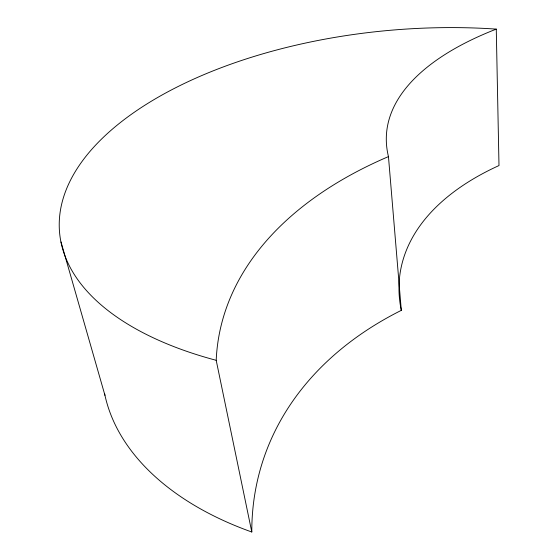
<?xml version="1.0" encoding="UTF-8"?>
<svg xmlns="http://www.w3.org/2000/svg" width="560" height="560" viewBox="0 0 560 560"><rect width="100%" height="100%" fill="white"/><g stroke="black" fill="none" stroke-linecap="round" stroke-linejoin="round"><path stroke-width="0.84" d="M61.005 241.976L104.958 395.332M216.195 360.304L251.79 532A458.248 319.648 17.3 0 1 401.31 310.359A353.122 188.223 7.8 0 1 498.995 165.557L496.272 29.113A349.398 173.565 -4.8 0 0 89.474 151.998A349.398 173.565 -4.8 0 0 216.195 360.304A523.04 306.39 9.3 0 1 388.458 156.604A392.154 165.935 3.5 0 1 496.272 29.113M388.458 156.604L401.31 310.359M251.79 532A316.211 197.309 -2.9 0 1 104.58 393.568"/></g></svg>
